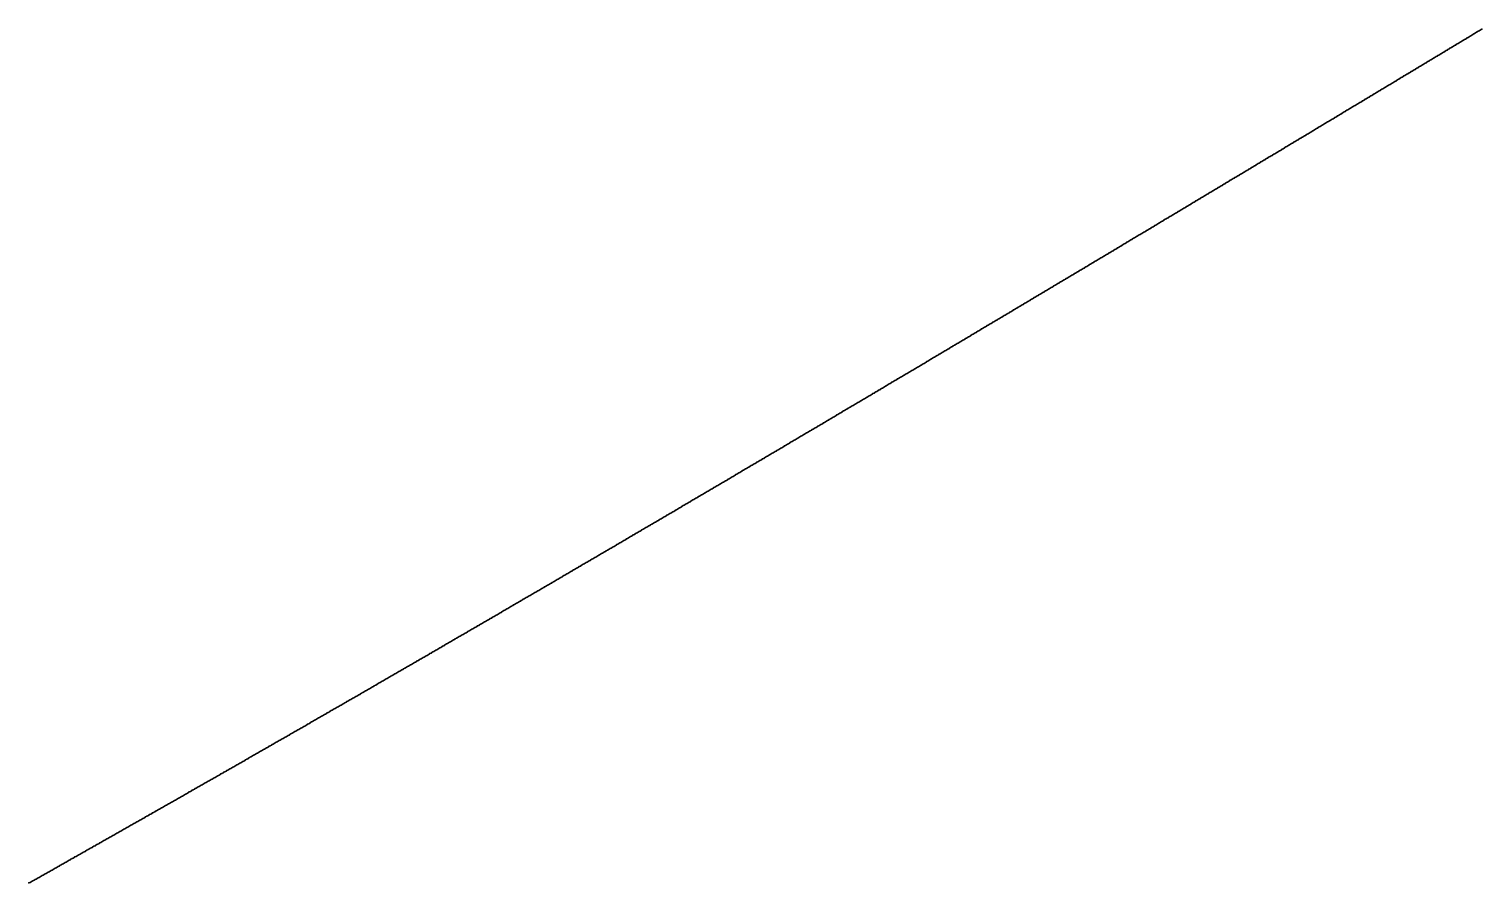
# Model space of a CAD drawing. Header units: metres. Extents: x 0 to 360, y 0 to 49.
# Drawn here: x 67.5 to 78.75, y 17.44 to 24.05 of the extents above; entities that cross this region are included whole.
import ezdxf

# ---------------------------------------------------------------- set-up
doc = ezdxf.new("R2010")
doc.units = ezdxf.units.M

msp = doc.modelspace()

# ---------------------------------------------------------------- linework, layer by layer
for p in [(78.591, 23.958), (78.598, 23.963), (78.605, 23.967), (78.612, 23.971), (78.619, 23.975), (78.626, 23.98), (78.633, 23.984), (78.641, 23.988), (78.648, 23.992), (78.655, 23.997), (78.662, 24.001), (78.669, 24.005), (78.676, 24.01), (78.683, 24.014), (78.69, 24.018), (78.697, 24.022), (78.704, 24.027), (78.711, 24.031), (78.718, 24.035), (78.726, 24.039), (78.733, 24.044), (78.74, 24.048), (78.747, 24.052), (78.399, 23.843), (78.406, 23.847), (78.413, 23.851), (78.421, 23.856), (78.428, 23.86), (78.435, 23.864), (78.442, 23.868), (78.449, 23.873), (78.456, 23.877), (78.463, 23.881), (78.47, 23.886), (78.477, 23.89), (78.484, 23.894), (78.492, 23.898), (78.499, 23.903), (78.506, 23.907), (78.513, 23.911), (78.52, 23.915), (78.527, 23.92), (78.534, 23.924), (78.541, 23.928), (78.548, 23.933), (78.555, 23.937), (78.562, 23.941), (78.57, 23.945), (78.577, 23.95), (78.584, 23.954), (78.214, 23.731), (78.222, 23.736), (78.229, 23.74), (78.236, 23.744), (78.243, 23.749), (78.25, 23.753), (78.257, 23.757), (78.264, 23.761), (78.271, 23.766), (78.278, 23.77), (78.286, 23.774), (78.293, 23.779), (78.3, 23.783), (78.307, 23.787), (78.314, 23.791), (78.321, 23.796), (78.328, 23.8), (78.335, 23.804), (78.342, 23.809), (78.35, 23.813), (78.357, 23.817), (78.364, 23.821), (78.371, 23.826), (78.378, 23.83), (78.385, 23.834), (78.392, 23.839), (78.029, 23.62), (78.037, 23.624), (78.044, 23.629), (78.051, 23.633), (78.058, 23.637), (78.065, 23.642), (78.072, 23.646), (78.079, 23.65), (78.086, 23.654), (78.094, 23.659), (78.101, 23.663), (78.108, 23.667), (78.115, 23.672), (78.122, 23.676), (78.129, 23.68), (78.136, 23.684), (78.143, 23.689), (78.15, 23.693), (78.158, 23.697), (78.165, 23.702), (78.172, 23.706), (78.179, 23.71), (78.186, 23.714), (78.193, 23.719), (78.2, 23.723), (78.207, 23.727), (77.844, 23.509), (77.851, 23.513), (77.858, 23.517), (77.866, 23.521), (77.873, 23.526), (77.88, 23.53), (77.887, 23.534), (77.894, 23.539), (77.901, 23.543), (77.908, 23.547), (77.915, 23.551), (77.923, 23.556), (77.93, 23.56), (77.937, 23.564), (77.944, 23.569), (77.951, 23.573), (77.958, 23.577), (77.965, 23.582), (77.972, 23.586), (77.98, 23.59), (77.987, 23.594), (77.994, 23.599), (78.001, 23.603), (78.008, 23.607), (78.015, 23.612), (78.022, 23.616), (77.652, 23.393), (77.659, 23.397), (77.666, 23.401), (77.673, 23.406), (77.68, 23.41), (77.687, 23.414), (77.694, 23.418), (77.702, 23.423), (77.709, 23.427), (77.716, 23.431), (77.723, 23.436), (77.73, 23.44), (77.737, 23.444), (77.744, 23.449), (77.751, 23.453), (77.759, 23.457), (77.766, 23.461), (77.773, 23.466), (77.78, 23.47), (77.787, 23.474), (77.794, 23.479), (77.801, 23.483), (77.809, 23.487), (77.816, 23.491), (77.823, 23.496), (77.83, 23.5), (77.837, 23.504), (77.466, 23.281), (77.473, 23.285), (77.48, 23.29), (77.487, 23.294), (77.494, 23.298), (77.502, 23.302), (77.509, 23.307), (77.516, 23.311), (77.523, 23.315), (77.53, 23.32), (77.537, 23.324), (77.544, 23.328), (77.552, 23.333), (77.559, 23.337), (77.566, 23.341), (77.573, 23.345), (77.58, 23.35), (77.587, 23.354), (77.594, 23.358), (77.602, 23.363), (77.609, 23.367), (77.616, 23.371), (77.623, 23.376), (77.63, 23.38), (77.637, 23.384), (77.644, 23.388), (77.28, 23.169), (77.287, 23.173), (77.294, 23.178), (77.301, 23.182), (77.308, 23.186), (77.316, 23.191), (77.323, 23.195), (77.33, 23.199), (77.337, 23.204), (77.344, 23.208), (77.351, 23.212), (77.358, 23.216), (77.366, 23.221), (77.373, 23.225), (77.38, 23.229), (77.387, 23.234), (77.394, 23.238), (77.401, 23.242), (77.409, 23.247), (77.416, 23.251), (77.423, 23.255), (77.43, 23.259), (77.437, 23.264), (77.444, 23.268), (77.451, 23.272), (77.459, 23.277), (77.093, 23.057), (77.101, 23.062), (77.108, 23.066), (77.115, 23.07), (77.122, 23.074), (77.129, 23.079), (77.136, 23.083), (77.144, 23.087), (77.151, 23.092), (77.158, 23.096), (77.165, 23.1), (77.172, 23.105), (77.179, 23.109), (77.187, 23.113), (77.194, 23.118), (77.201, 23.122), (77.208, 23.126), (77.215, 23.13), (77.222, 23.135), (77.23, 23.139), (77.237, 23.143), (77.244, 23.148), (77.251, 23.152), (77.258, 23.156), (77.265, 23.161), (77.273, 23.165), (76.907, 22.945), (76.914, 22.95), (76.921, 22.954), (76.928, 22.958), (76.936, 22.963), (76.943, 22.967), (76.95, 22.971), (76.957, 22.975), (76.964, 22.98), (76.972, 22.984), (76.979, 22.988), (76.986, 22.993), (76.993, 22.997), (77, 23.001), (77.007, 23.006), (77.015, 23.01), (77.022, 23.014), (77.029, 23.019), (77.036, 23.023), (77.043, 23.027), (77.05, 23.031), (77.058, 23.036), (77.065, 23.04), (77.072, 23.044), (77.079, 23.049), (77.086, 23.053), (76.72, 22.833), (76.727, 22.838), (76.735, 22.842), (76.742, 22.846), (76.749, 22.85), (76.756, 22.855), (76.763, 22.859), (76.77, 22.863), (76.778, 22.868), (76.785, 22.872), (76.792, 22.876), (76.799, 22.881), (76.806, 22.885), (76.814, 22.889), (76.821, 22.894), (76.828, 22.898), (76.835, 22.902), (76.842, 22.906), (76.85, 22.911), (76.857, 22.915), (76.864, 22.919), (76.871, 22.924), (76.878, 22.928), (76.885, 22.932), (76.893, 22.937), (76.9, 22.941), (76.533, 22.721), (76.54, 22.725), (76.548, 22.73), (76.555, 22.734), (76.562, 22.738), (76.569, 22.743), (76.576, 22.747), (76.584, 22.751), (76.591, 22.756), (76.598, 22.76), (76.605, 22.764), (76.612, 22.768), (76.62, 22.773), (76.627, 22.777), (76.634, 22.781), (76.641, 22.786), (76.648, 22.79), (76.655, 22.794), (76.663, 22.799), (76.67, 22.803), (76.677, 22.807), (76.684, 22.812), (76.691, 22.816), (76.699, 22.82), (76.706, 22.825), (76.713, 22.829), (76.346, 22.609), (76.353, 22.613), (76.36, 22.617), (76.367, 22.622), (76.375, 22.626), (76.382, 22.63), (76.389, 22.635), (76.396, 22.639), (76.404, 22.643), (76.411, 22.648), (76.418, 22.652), (76.425, 22.656), (76.432, 22.661), (76.44, 22.665), (76.447, 22.669), (76.454, 22.674), (76.461, 22.678), (76.468, 22.682), (76.476, 22.686), (76.483, 22.691), (76.49, 22.695), (76.497, 22.699), (76.504, 22.704), (76.512, 22.708), (76.519, 22.712), (76.526, 22.717), (76.158, 22.496), (76.166, 22.501), (76.173, 22.505), (76.18, 22.509), (76.187, 22.514), (76.194, 22.518), (76.202, 22.522), (76.209, 22.527), (76.216, 22.531), (76.223, 22.535), (76.23, 22.54), (76.238, 22.544), (76.245, 22.548), (76.252, 22.553), (76.259, 22.557), (76.267, 22.561), (76.274, 22.566), (76.281, 22.57), (76.288, 22.574), (76.295, 22.579), (76.303, 22.583), (76.31, 22.587), (76.317, 22.591), (76.324, 22.596), (76.331, 22.6), (76.339, 22.604), (75.97, 22.384), (75.978, 22.388), (75.985, 22.393), (75.992, 22.397), (75.999, 22.401), (76.007, 22.406), (76.014, 22.41), (76.021, 22.414), (76.028, 22.419), (76.036, 22.423), (76.043, 22.427), (76.05, 22.432), (76.057, 22.436), (76.064, 22.44), (76.072, 22.445), (76.079, 22.449), (76.086, 22.453), (76.093, 22.458), (76.101, 22.462), (76.108, 22.466), (76.115, 22.47), (76.122, 22.475), (76.129, 22.479), (76.137, 22.483), (76.144, 22.488), (76.151, 22.492), (75.782, 22.271), (75.79, 22.276), (75.797, 22.28), (75.804, 22.284), (75.811, 22.289), (75.819, 22.293), (75.826, 22.297), (75.833, 22.302), (75.84, 22.306), (75.848, 22.31), (75.855, 22.315), (75.862, 22.319), (75.869, 22.323), (75.876, 22.328), (75.884, 22.332), (75.891, 22.336), (75.898, 22.341), (75.905, 22.345), (75.913, 22.349), (75.92, 22.354), (75.927, 22.358), (75.934, 22.362), (75.942, 22.367), (75.949, 22.371), (75.956, 22.375), (75.963, 22.38), (75.594, 22.159), (75.601, 22.163), (75.609, 22.168), (75.616, 22.172), (75.623, 22.176), (75.63, 22.181), (75.638, 22.185), (75.645, 22.189), (75.652, 22.194), (75.659, 22.198), (75.667, 22.202), (75.674, 22.207), (75.681, 22.211), (75.688, 22.215), (75.695, 22.22), (75.703, 22.224), (75.71, 22.228), (75.717, 22.233), (75.724, 22.237), (75.732, 22.241), (75.739, 22.245), (75.746, 22.25), (75.753, 22.254), (75.761, 22.258), (75.768, 22.263), (75.775, 22.267), (75.405, 22.046), (75.413, 22.051), (75.42, 22.055), (75.427, 22.059), (75.434, 22.064), (75.442, 22.068), (75.449, 22.072), (75.456, 22.077), (75.463, 22.081), (75.471, 22.085), (75.478, 22.09), (75.485, 22.094), (75.492, 22.098), (75.5, 22.103), (75.507, 22.107), (75.514, 22.111), (75.522, 22.116), (75.529, 22.12), (75.536, 22.124), (75.543, 22.129), (75.551, 22.133), (75.558, 22.137), (75.565, 22.142), (75.572, 22.146), (75.58, 22.15), (75.587, 22.155), (75.217, 21.933), (75.224, 21.938), (75.231, 21.942), (75.238, 21.946), (75.246, 21.951), (75.253, 21.955), (75.26, 21.96), (75.267, 21.964), (75.275, 21.968), (75.282, 21.973), (75.289, 21.977), (75.296, 21.981), (75.304, 21.986), (75.311, 21.99), (75.318, 21.994), (75.326, 21.999), (75.333, 22.003), (75.34, 22.007), (75.347, 22.012), (75.355, 22.016), (75.362, 22.02), (75.369, 22.025), (75.376, 22.029), (75.384, 22.033), (75.391, 22.038), (75.398, 22.042), (75.027, 21.821), (75.035, 21.825), (75.042, 21.829), (75.049, 21.834), (75.056, 21.838), (75.064, 21.842), (75.071, 21.847), (75.078, 21.851), (75.086, 21.855), (75.093, 21.86), (75.1, 21.864), (75.107, 21.868), (75.115, 21.873), (75.122, 21.877), (75.129, 21.881), (75.137, 21.886), (75.144, 21.89), (75.151, 21.894), (75.158, 21.899), (75.166, 21.903), (75.173, 21.907), (75.18, 21.912), (75.187, 21.916), (75.195, 21.92), (75.202, 21.925), (75.209, 21.929), (74.838, 21.708), (74.845, 21.712), (74.852, 21.716), (74.86, 21.721), (74.867, 21.725), (74.874, 21.73), (74.882, 21.734), (74.889, 21.738), (74.896, 21.743), (74.904, 21.747), (74.911, 21.751), (74.918, 21.756), (74.925, 21.76), (74.933, 21.764), (74.94, 21.769), (74.947, 21.773), (74.955, 21.777), (74.962, 21.782), (74.969, 21.786), (74.976, 21.79), (74.984, 21.795), (74.991, 21.799), (74.998, 21.803), (75.006, 21.808), (75.013, 21.812), (75.02, 21.816), (74.648, 21.595), (74.655, 21.599), (74.663, 21.604), (74.67, 21.608), (74.677, 21.612), (74.685, 21.617), (74.692, 21.621), (74.699, 21.625), (74.707, 21.63), (74.714, 21.634), (74.721, 21.638), (74.728, 21.643), (74.736, 21.647), (74.743, 21.651), (74.75, 21.656), (74.758, 21.66), (74.765, 21.664), (74.772, 21.669), (74.78, 21.673), (74.787, 21.677), (74.794, 21.682), (74.801, 21.686), (74.809, 21.69), (74.816, 21.695), (74.823, 21.699), (74.831, 21.703), (74.458, 21.482), (74.466, 21.486), (74.473, 21.491), (74.48, 21.495), (74.487, 21.499), (74.495, 21.504), (74.502, 21.508), (74.509, 21.512), (74.517, 21.517), (74.524, 21.521), (74.531, 21.525), (74.539, 21.53), (74.546, 21.534), (74.553, 21.538), (74.561, 21.543), (74.568, 21.547), (74.575, 21.551), (74.582, 21.556), (74.59, 21.56), (74.597, 21.564), (74.604, 21.569), (74.612, 21.573), (74.619, 21.577), (74.626, 21.582), (74.634, 21.586), (74.641, 21.591), (74.268, 21.369), (74.275, 21.373), (74.283, 21.377), (74.29, 21.382), (74.297, 21.386), (74.305, 21.391), (74.312, 21.395), (74.319, 21.399), (74.327, 21.404), (74.334, 21.408), (74.341, 21.412), (74.348, 21.417), (74.356, 21.421), (74.363, 21.425), (74.37, 21.43), (74.378, 21.434), (74.385, 21.438), (74.392, 21.443), (74.4, 21.447), (74.407, 21.451), (74.414, 21.456), (74.422, 21.46), (74.429, 21.464), (74.436, 21.469), (74.444, 21.473), (74.451, 21.478), (74.077, 21.256), (74.085, 21.26), (74.092, 21.264), (74.099, 21.269), (74.107, 21.273), (74.114, 21.277), (74.121, 21.282), (74.129, 21.286), (74.136, 21.29), (74.143, 21.295), (74.151, 21.299), (74.158, 21.304), (74.165, 21.308), (74.173, 21.312), (74.18, 21.317), (74.187, 21.321), (74.195, 21.325), (74.202, 21.33), (74.209, 21.334), (74.217, 21.338), (74.224, 21.343), (74.231, 21.347), (74.239, 21.351), (74.246, 21.356), (74.253, 21.36), (74.261, 21.364), (73.894, 21.147), (73.901, 21.151), (73.909, 21.156), (73.916, 21.16), (73.923, 21.164), (73.931, 21.169), (73.938, 21.173), (73.945, 21.177), (73.953, 21.182), (73.96, 21.186), (73.967, 21.19), (73.975, 21.195), (73.982, 21.199), (73.989, 21.203), (73.997, 21.208), (74.004, 21.212), (74.011, 21.216), (74.019, 21.221), (74.026, 21.225), (74.033, 21.23), (74.041, 21.234), (74.048, 21.238), (74.055, 21.243), (74.063, 21.247), (74.07, 21.251), (73.703, 21.034), (73.71, 21.038), (73.717, 21.042), (73.725, 21.047), (73.732, 21.051), (73.74, 21.055), (73.747, 21.06), (73.754, 21.064), (73.762, 21.068), (73.769, 21.073), (73.776, 21.077), (73.784, 21.082), (73.791, 21.086), (73.798, 21.09), (73.806, 21.095), (73.813, 21.099), (73.82, 21.103), (73.828, 21.108), (73.835, 21.112), (73.842, 21.116), (73.85, 21.121), (73.857, 21.125), (73.864, 21.129), (73.872, 21.134), (73.879, 21.138), (73.887, 21.142), (73.511, 20.92), (73.519, 20.925), (73.526, 20.929), (73.533, 20.933), (73.541, 20.938), (73.548, 20.942), (73.556, 20.946), (73.563, 20.951), (73.57, 20.955), (73.578, 20.96), (73.585, 20.964), (73.592, 20.968), (73.6, 20.973), (73.607, 20.977), (73.614, 20.981), (73.622, 20.986), (73.629, 20.99), (73.637, 20.994), (73.644, 20.999), (73.651, 21.003), (73.659, 21.007), (73.666, 21.012), (73.673, 21.016), (73.681, 21.021), (73.688, 21.025), (73.695, 21.029), (73.32, 20.807), (73.327, 20.811), (73.334, 20.816), (73.342, 20.82), (73.349, 20.824), (73.357, 20.829), (73.364, 20.833), (73.371, 20.838), (73.379, 20.842), (73.386, 20.846), (73.393, 20.851), (73.401, 20.855), (73.408, 20.859), (73.416, 20.864), (73.423, 20.868), (73.43, 20.872), (73.438, 20.877), (73.445, 20.881), (73.452, 20.885), (73.46, 20.89), (73.467, 20.894), (73.474, 20.899), (73.482, 20.903), (73.489, 20.907), (73.497, 20.912), (73.504, 20.916), (73.128, 20.694), (73.135, 20.698), (73.142, 20.702), (73.15, 20.707), (73.157, 20.711), (73.165, 20.715), (73.172, 20.72), (73.179, 20.724), (73.187, 20.728), (73.194, 20.733), (73.202, 20.737), (73.209, 20.742), (73.216, 20.746), (73.224, 20.75), (73.231, 20.755), (73.238, 20.759), (73.246, 20.763), (73.253, 20.768), (73.261, 20.772), (73.268, 20.776), (73.275, 20.781), (73.283, 20.785), (73.29, 20.79), (73.298, 20.794), (73.305, 20.798), (73.312, 20.803), (72.943, 20.585), (72.95, 20.589), (72.958, 20.593), (72.965, 20.598), (72.972, 20.602), (72.98, 20.606), (72.987, 20.611), (72.995, 20.615), (73.002, 20.619), (73.009, 20.624), (73.017, 20.628), (73.024, 20.633), (73.032, 20.637), (73.039, 20.641), (73.046, 20.646), (73.054, 20.65), (73.061, 20.654), (73.069, 20.659), (73.076, 20.663), (73.083, 20.667), (73.091, 20.672), (73.098, 20.676), (73.105, 20.681), (73.113, 20.685), (73.12, 20.689), (72.75, 20.471), (72.758, 20.475), (72.765, 20.48), (72.772, 20.484), (72.78, 20.489), (72.787, 20.493), (72.795, 20.497), (72.802, 20.502), (72.809, 20.506), (72.817, 20.51), (72.824, 20.515), (72.832, 20.519), (72.839, 20.523), (72.847, 20.528), (72.854, 20.532), (72.861, 20.537), (72.869, 20.541), (72.876, 20.545), (72.884, 20.55), (72.891, 20.554), (72.898, 20.558), (72.906, 20.563), (72.913, 20.567), (72.921, 20.571), (72.928, 20.576), (72.935, 20.58), (72.557, 20.358), (72.565, 20.362), (72.572, 20.366), (72.58, 20.371), (72.587, 20.375), (72.594, 20.379), (72.602, 20.384), (72.609, 20.388), (72.617, 20.392), (72.624, 20.397), (72.632, 20.401), (72.639, 20.406), (72.646, 20.41), (72.654, 20.414), (72.661, 20.419), (72.669, 20.423), (72.676, 20.427), (72.683, 20.432), (72.691, 20.436), (72.698, 20.441), (72.706, 20.445), (72.713, 20.449), (72.721, 20.454), (72.728, 20.458), (72.735, 20.462), (72.743, 20.467), (72.364, 20.244), (72.372, 20.248), (72.379, 20.253), (72.386, 20.257), (72.394, 20.261), (72.401, 20.266), (72.409, 20.27), (72.416, 20.275), (72.424, 20.279), (72.431, 20.283), (72.438, 20.288), (72.446, 20.292), (72.453, 20.296), (72.461, 20.301), (72.468, 20.305), (72.476, 20.31), (72.483, 20.314), (72.491, 20.318), (72.498, 20.323), (72.505, 20.327), (72.513, 20.331), (72.52, 20.336), (72.528, 20.34), (72.535, 20.344), (72.542, 20.349), (72.55, 20.353), (72.178, 20.135), (72.186, 20.139), (72.193, 20.144), (72.2, 20.148), (72.208, 20.152), (72.215, 20.157), (72.223, 20.161), (72.23, 20.165), (72.238, 20.17), (72.245, 20.174), (72.253, 20.179), (72.26, 20.183), (72.267, 20.187), (72.275, 20.192), (72.282, 20.196), (72.29, 20.2), (72.297, 20.205), (72.305, 20.209), (72.312, 20.213), (72.32, 20.218), (72.327, 20.222), (72.334, 20.227), (72.342, 20.231), (72.349, 20.235), (72.357, 20.24), (71.984, 20.021), (71.992, 20.026), (71.999, 20.03), (72.007, 20.034), (72.014, 20.039), (72.022, 20.043), (72.029, 20.047), (72.037, 20.052), (72.044, 20.056), (72.051, 20.061), (72.059, 20.065), (72.066, 20.069), (72.074, 20.074), (72.081, 20.078), (72.089, 20.082), (72.096, 20.087), (72.104, 20.091), (72.111, 20.095), (72.119, 20.1), (72.126, 20.104), (72.133, 20.109), (72.141, 20.113), (72.148, 20.117), (72.156, 20.122), (72.163, 20.126), (72.171, 20.13), (71.79, 19.908), (71.798, 19.912), (71.805, 19.916), (71.813, 19.921), (71.82, 19.925), (71.828, 19.929), (71.835, 19.934), (71.843, 19.938), (71.85, 19.943), (71.858, 19.947), (71.865, 19.951), (71.872, 19.956), (71.88, 19.96), (71.887, 19.964), (71.895, 19.969), (71.902, 19.973), (71.91, 19.978), (71.917, 19.982), (71.925, 19.986), (71.932, 19.991), (71.94, 19.995), (71.947, 19.999), (71.955, 20.004), (71.962, 20.008), (71.969, 20.012), (71.977, 20.017), (71.596, 19.794), (71.603, 19.798), (71.611, 19.803), (71.618, 19.807), (71.626, 19.811), (71.633, 19.816), (71.641, 19.82), (71.648, 19.825), (71.656, 19.829), (71.663, 19.833), (71.671, 19.838), (71.678, 19.842), (71.686, 19.846), (71.693, 19.851), (71.701, 19.855), (71.708, 19.859), (71.716, 19.864), (71.723, 19.868), (71.731, 19.873), (71.738, 19.877), (71.745, 19.881), (71.753, 19.886), (71.76, 19.89), (71.768, 19.894), (71.775, 19.899), (71.783, 19.903), (71.409, 19.685), (71.416, 19.689), (71.424, 19.693), (71.431, 19.698), (71.439, 19.702), (71.446, 19.706), (71.454, 19.711), (71.461, 19.715), (71.469, 19.72), (71.476, 19.724), (71.484, 19.728), (71.491, 19.733), (71.499, 19.737), (71.506, 19.741), (71.514, 19.746), (71.521, 19.75), (71.529, 19.755), (71.536, 19.759), (71.544, 19.763), (71.551, 19.768), (71.559, 19.772), (71.566, 19.776), (71.573, 19.781), (71.581, 19.785), (71.588, 19.79), (71.214, 19.571), (71.221, 19.575), (71.229, 19.58), (71.236, 19.584), (71.244, 19.588), (71.251, 19.593), (71.259, 19.597), (71.266, 19.602), (71.274, 19.606), (71.281, 19.61), (71.289, 19.615), (71.296, 19.619), (71.304, 19.623), (71.311, 19.628), (71.319, 19.632), (71.326, 19.637), (71.334, 19.641), (71.341, 19.645), (71.349, 19.65), (71.356, 19.654), (71.364, 19.658), (71.371, 19.663), (71.379, 19.667), (71.386, 19.671), (71.394, 19.676), (71.401, 19.68), (71.018, 19.457), (71.026, 19.462), (71.033, 19.466), (71.041, 19.47), (71.048, 19.475), (71.056, 19.479), (71.064, 19.483), (71.071, 19.488), (71.079, 19.492), (71.086, 19.497), (71.094, 19.501), (71.101, 19.505), (71.109, 19.51), (71.116, 19.514), (71.124, 19.518), (71.131, 19.523), (71.139, 19.527), (71.146, 19.532), (71.154, 19.536), (71.161, 19.54), (71.169, 19.545), (71.176, 19.549), (71.184, 19.553), (71.191, 19.558), (71.199, 19.562), (71.206, 19.567), (70.83, 19.348), (70.838, 19.352), (70.845, 19.357), (70.853, 19.361), (70.86, 19.365), (70.868, 19.37), (70.875, 19.374), (70.883, 19.378), (70.891, 19.383), (70.898, 19.387), (70.906, 19.392), (70.913, 19.396), (70.921, 19.4), (70.928, 19.405), (70.936, 19.409), (70.943, 19.413), (70.951, 19.418), (70.958, 19.422), (70.966, 19.427), (70.973, 19.431), (70.981, 19.435), (70.988, 19.44), (70.996, 19.444), (71.003, 19.448), (71.011, 19.453), (70.634, 19.234), (70.642, 19.238), (70.649, 19.243), (70.657, 19.247), (70.665, 19.252), (70.672, 19.256), (70.68, 19.26), (70.687, 19.265), (70.695, 19.269), (70.702, 19.273), (70.71, 19.278), (70.717, 19.282), (70.725, 19.287), (70.732, 19.291), (70.74, 19.295), (70.747, 19.3), (70.755, 19.304), (70.763, 19.308), (70.77, 19.313), (70.778, 19.317), (70.785, 19.322), (70.793, 19.326), (70.8, 19.33), (70.808, 19.335), (70.815, 19.339), (70.823, 19.343), (70.438, 19.12), (70.446, 19.125), (70.453, 19.129), (70.461, 19.133), (70.468, 19.138), (70.476, 19.142), (70.483, 19.147), (70.491, 19.151), (70.499, 19.155), (70.506, 19.16), (70.514, 19.164), (70.521, 19.168), (70.529, 19.173), (70.536, 19.177), (70.544, 19.182), (70.551, 19.186), (70.559, 19.19), (70.566, 19.195), (70.574, 19.199), (70.582, 19.203), (70.589, 19.208), (70.597, 19.212), (70.604, 19.217), (70.612, 19.221), (70.619, 19.225), (70.627, 19.23), (70.242, 19.007), (70.249, 19.011), (70.257, 19.015), (70.264, 19.02), (70.272, 19.024), (70.279, 19.028), (70.287, 19.033), (70.294, 19.037), (70.302, 19.042), (70.31, 19.046), (70.317, 19.05), (70.325, 19.055), (70.332, 19.059), (70.34, 19.063), (70.347, 19.068), (70.355, 19.072), (70.363, 19.077), (70.37, 19.081), (70.378, 19.085), (70.385, 19.09), (70.393, 19.094), (70.4, 19.098), (70.408, 19.103), (70.415, 19.107), (70.423, 19.112), (70.431, 19.116), (70.052, 18.897), (70.06, 18.901), (70.067, 18.906), (70.075, 18.91), (70.083, 18.915), (70.09, 18.919), (70.098, 18.923), (70.105, 18.928), (70.113, 18.932), (70.12, 18.937), (70.128, 18.941), (70.136, 18.945), (70.143, 18.95), (70.151, 18.954), (70.158, 18.958), (70.166, 18.963), (70.173, 18.967), (70.181, 18.972), (70.189, 18.976), (70.196, 18.98), (70.204, 18.985), (70.211, 18.989), (70.219, 18.993), (70.226, 18.998), (70.234, 19.002), (69.855, 18.783), (69.863, 18.788), (69.87, 18.792), (69.878, 18.796), (69.885, 18.801), (69.893, 18.805), (69.901, 18.81), (69.908, 18.814), (69.916, 18.818), (69.923, 18.823), (69.931, 18.827), (69.938, 18.831), (69.946, 18.836), (69.954, 18.84), (69.961, 18.845), (69.969, 18.849), (69.976, 18.853), (69.984, 18.858), (69.992, 18.862), (69.999, 18.866), (70.007, 18.871), (70.014, 18.875), (70.022, 18.88), (70.029, 18.884), (70.037, 18.888), (70.045, 18.893), (69.657, 18.67), (69.665, 18.674), (69.673, 18.678), (69.68, 18.683), (69.688, 18.687), (69.695, 18.691), (69.703, 18.696), (69.711, 18.7), (69.718, 18.705), (69.726, 18.709), (69.733, 18.713), (69.741, 18.718), (69.749, 18.722), (69.756, 18.726), (69.764, 18.731), (69.771, 18.735), (69.779, 18.74), (69.787, 18.744), (69.794, 18.748), (69.802, 18.753), (69.809, 18.757), (69.817, 18.761), (69.825, 18.766), (69.832, 18.77), (69.84, 18.775), (69.847, 18.779), (69.467, 18.56), (69.475, 18.565), (69.482, 18.569), (69.49, 18.573), (69.498, 18.578), (69.505, 18.582), (69.513, 18.586), (69.52, 18.591), (69.528, 18.595), (69.536, 18.6), (69.543, 18.604), (69.551, 18.608), (69.559, 18.613), (69.566, 18.617), (69.574, 18.621), (69.581, 18.626), (69.589, 18.63), (69.597, 18.635), (69.604, 18.639), (69.612, 18.643), (69.619, 18.648), (69.627, 18.652), (69.635, 18.656), (69.642, 18.661), (69.65, 18.665), (69.269, 18.446), (69.277, 18.451), (69.284, 18.455), (69.292, 18.46), (69.299, 18.464), (69.307, 18.468), (69.315, 18.473), (69.322, 18.477), (69.33, 18.481), (69.338, 18.486), (69.345, 18.49), (69.353, 18.495), (69.36, 18.499), (69.368, 18.503), (69.376, 18.508), (69.383, 18.512), (69.391, 18.516), (69.399, 18.521), (69.406, 18.525), (69.414, 18.53), (69.421, 18.534), (69.429, 18.538), (69.437, 18.543), (69.444, 18.547), (69.452, 18.551), (69.46, 18.556), (69.07, 18.333), (69.078, 18.337), (69.086, 18.341), (69.093, 18.346), (69.101, 18.35), (69.109, 18.355), (69.116, 18.359), (69.124, 18.363), (69.132, 18.368), (69.139, 18.372), (69.147, 18.376), (69.154, 18.381), (69.162, 18.385), (69.17, 18.39), (69.177, 18.394), (69.185, 18.398), (69.193, 18.403), (69.2, 18.407), (69.208, 18.411), (69.216, 18.416), (69.223, 18.42), (69.231, 18.425), (69.238, 18.429), (69.246, 18.433), (69.254, 18.438), (69.261, 18.442), (68.879, 18.223), (68.887, 18.228), (68.894, 18.232), (68.902, 18.236), (68.91, 18.241), (68.917, 18.245), (68.925, 18.25), (68.933, 18.254), (68.94, 18.258), (68.948, 18.263), (68.956, 18.267), (68.963, 18.271), (68.971, 18.276), (68.979, 18.28), (68.986, 18.285), (68.994, 18.289), (69.002, 18.293), (69.009, 18.298), (69.017, 18.302), (69.025, 18.306), (69.032, 18.311), (69.04, 18.315), (69.047, 18.32), (69.055, 18.324), (69.063, 18.328), (68.68, 18.11), (68.688, 18.114), (68.695, 18.118), (68.703, 18.123), (68.711, 18.127), (68.718, 18.131), (68.726, 18.136), (68.734, 18.14), (68.741, 18.145), (68.749, 18.149), (68.757, 18.153), (68.764, 18.158), (68.772, 18.162), (68.78, 18.166), (68.787, 18.171), (68.795, 18.175), (68.803, 18.18), (68.81, 18.184), (68.818, 18.188), (68.826, 18.193), (68.833, 18.197), (68.841, 18.201), (68.849, 18.206), (68.856, 18.21), (68.864, 18.215), (68.871, 18.219), (68.48, 17.996), (68.488, 18), (68.496, 18.005), (68.503, 18.009), (68.511, 18.013), (68.519, 18.018), (68.526, 18.022), (68.534, 18.026), (68.542, 18.031), (68.549, 18.035), (68.557, 18.04), (68.565, 18.044), (68.572, 18.048), (68.58, 18.053), (68.588, 18.057), (68.596, 18.061), (68.603, 18.066), (68.611, 18.07), (68.619, 18.075), (68.626, 18.079), (68.634, 18.083), (68.642, 18.088), (68.649, 18.092), (68.657, 18.096), (68.665, 18.101), (68.672, 18.105), (68.28, 17.882), (68.288, 17.887), (68.296, 17.891), (68.304, 17.895), (68.311, 17.9), (68.319, 17.904), (68.327, 17.908), (68.334, 17.913), (68.342, 17.917), (68.35, 17.922), (68.357, 17.926), (68.365, 17.93), (68.373, 17.935), (68.38, 17.939), (68.388, 17.943), (68.396, 17.948), (68.403, 17.952), (68.411, 17.957), (68.419, 17.961), (68.427, 17.965), (68.434, 17.97), (68.442, 17.974), (68.45, 17.978), (68.457, 17.983), (68.465, 17.987), (68.473, 17.991), (68.088, 17.773), (68.096, 17.777), (68.103, 17.782), (68.111, 17.786), (68.119, 17.79), (68.126, 17.795), (68.134, 17.799), (68.142, 17.803), (68.15, 17.808), (68.157, 17.812), (68.165, 17.817), (68.173, 17.821), (68.18, 17.825), (68.188, 17.83), (68.196, 17.834), (68.203, 17.838), (68.211, 17.843), (68.219, 17.847), (68.227, 17.852), (68.234, 17.856), (68.242, 17.86), (68.25, 17.865), (68.257, 17.869), (68.265, 17.873), (68.273, 17.878), (67.887, 17.659), (67.895, 17.664), (67.903, 17.668), (67.91, 17.672), (67.918, 17.677), (67.926, 17.681), (67.934, 17.685), (67.941, 17.69), (67.949, 17.694), (67.957, 17.699), (67.964, 17.703), (67.972, 17.707), (67.98, 17.712), (67.988, 17.716), (67.995, 17.72), (68.003, 17.725), (68.011, 17.729), (68.018, 17.734), (68.026, 17.738), (68.034, 17.742), (68.042, 17.747), (68.049, 17.751), (68.057, 17.755), (68.065, 17.76), (68.072, 17.764), (68.08, 17.769), (67.686, 17.546), (67.694, 17.55), (67.702, 17.554), (67.71, 17.559), (67.717, 17.563), (67.725, 17.567), (67.733, 17.572), (67.74, 17.576), (67.748, 17.581), (67.756, 17.585), (67.764, 17.589), (67.771, 17.594), (67.779, 17.598), (67.787, 17.602), (67.795, 17.607), (67.802, 17.611), (67.81, 17.616), (67.818, 17.62), (67.825, 17.624), (67.833, 17.629), (67.841, 17.633), (67.849, 17.637), (67.856, 17.642), (67.864, 17.646), (67.872, 17.651), (67.88, 17.655), (67.5, 17.441), (67.508, 17.445), (67.516, 17.45), (67.524, 17.454), (67.531, 17.458), (67.539, 17.463), (67.547, 17.467), (67.555, 17.471), (67.562, 17.476), (67.57, 17.48), (67.578, 17.484), (67.586, 17.489), (67.593, 17.493), (67.601, 17.498), (67.609, 17.502), (67.617, 17.506), (67.624, 17.511), (67.632, 17.515), (67.64, 17.519), (67.648, 17.524), (67.655, 17.528), (67.663, 17.533), (67.671, 17.537), (67.679, 17.541)]:
    msp.add_point(p)

doc.saveas('drawing.dxf')
